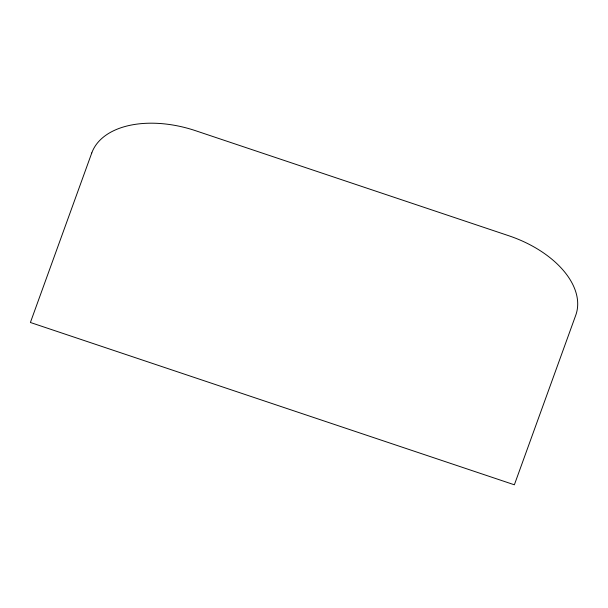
<?xml version="1.0" encoding="UTF-8"?>
<svg xmlns="http://www.w3.org/2000/svg" width="608" height="608" viewBox="0 0 608 608"><rect width="100%" height="100%" fill="white"/><g stroke="black" fill="none" stroke-linecap="round" stroke-linejoin="round"><path stroke-width="0.91" d="M91.778 152.935L30.4 322.483L514.368 484.796L575.746 315.248A90.098 54.074 17.8 0 0 508.752 235.737L195.594 130.712A90.098 54.074 17.8 0 0 91.778 152.935"/></g></svg>
